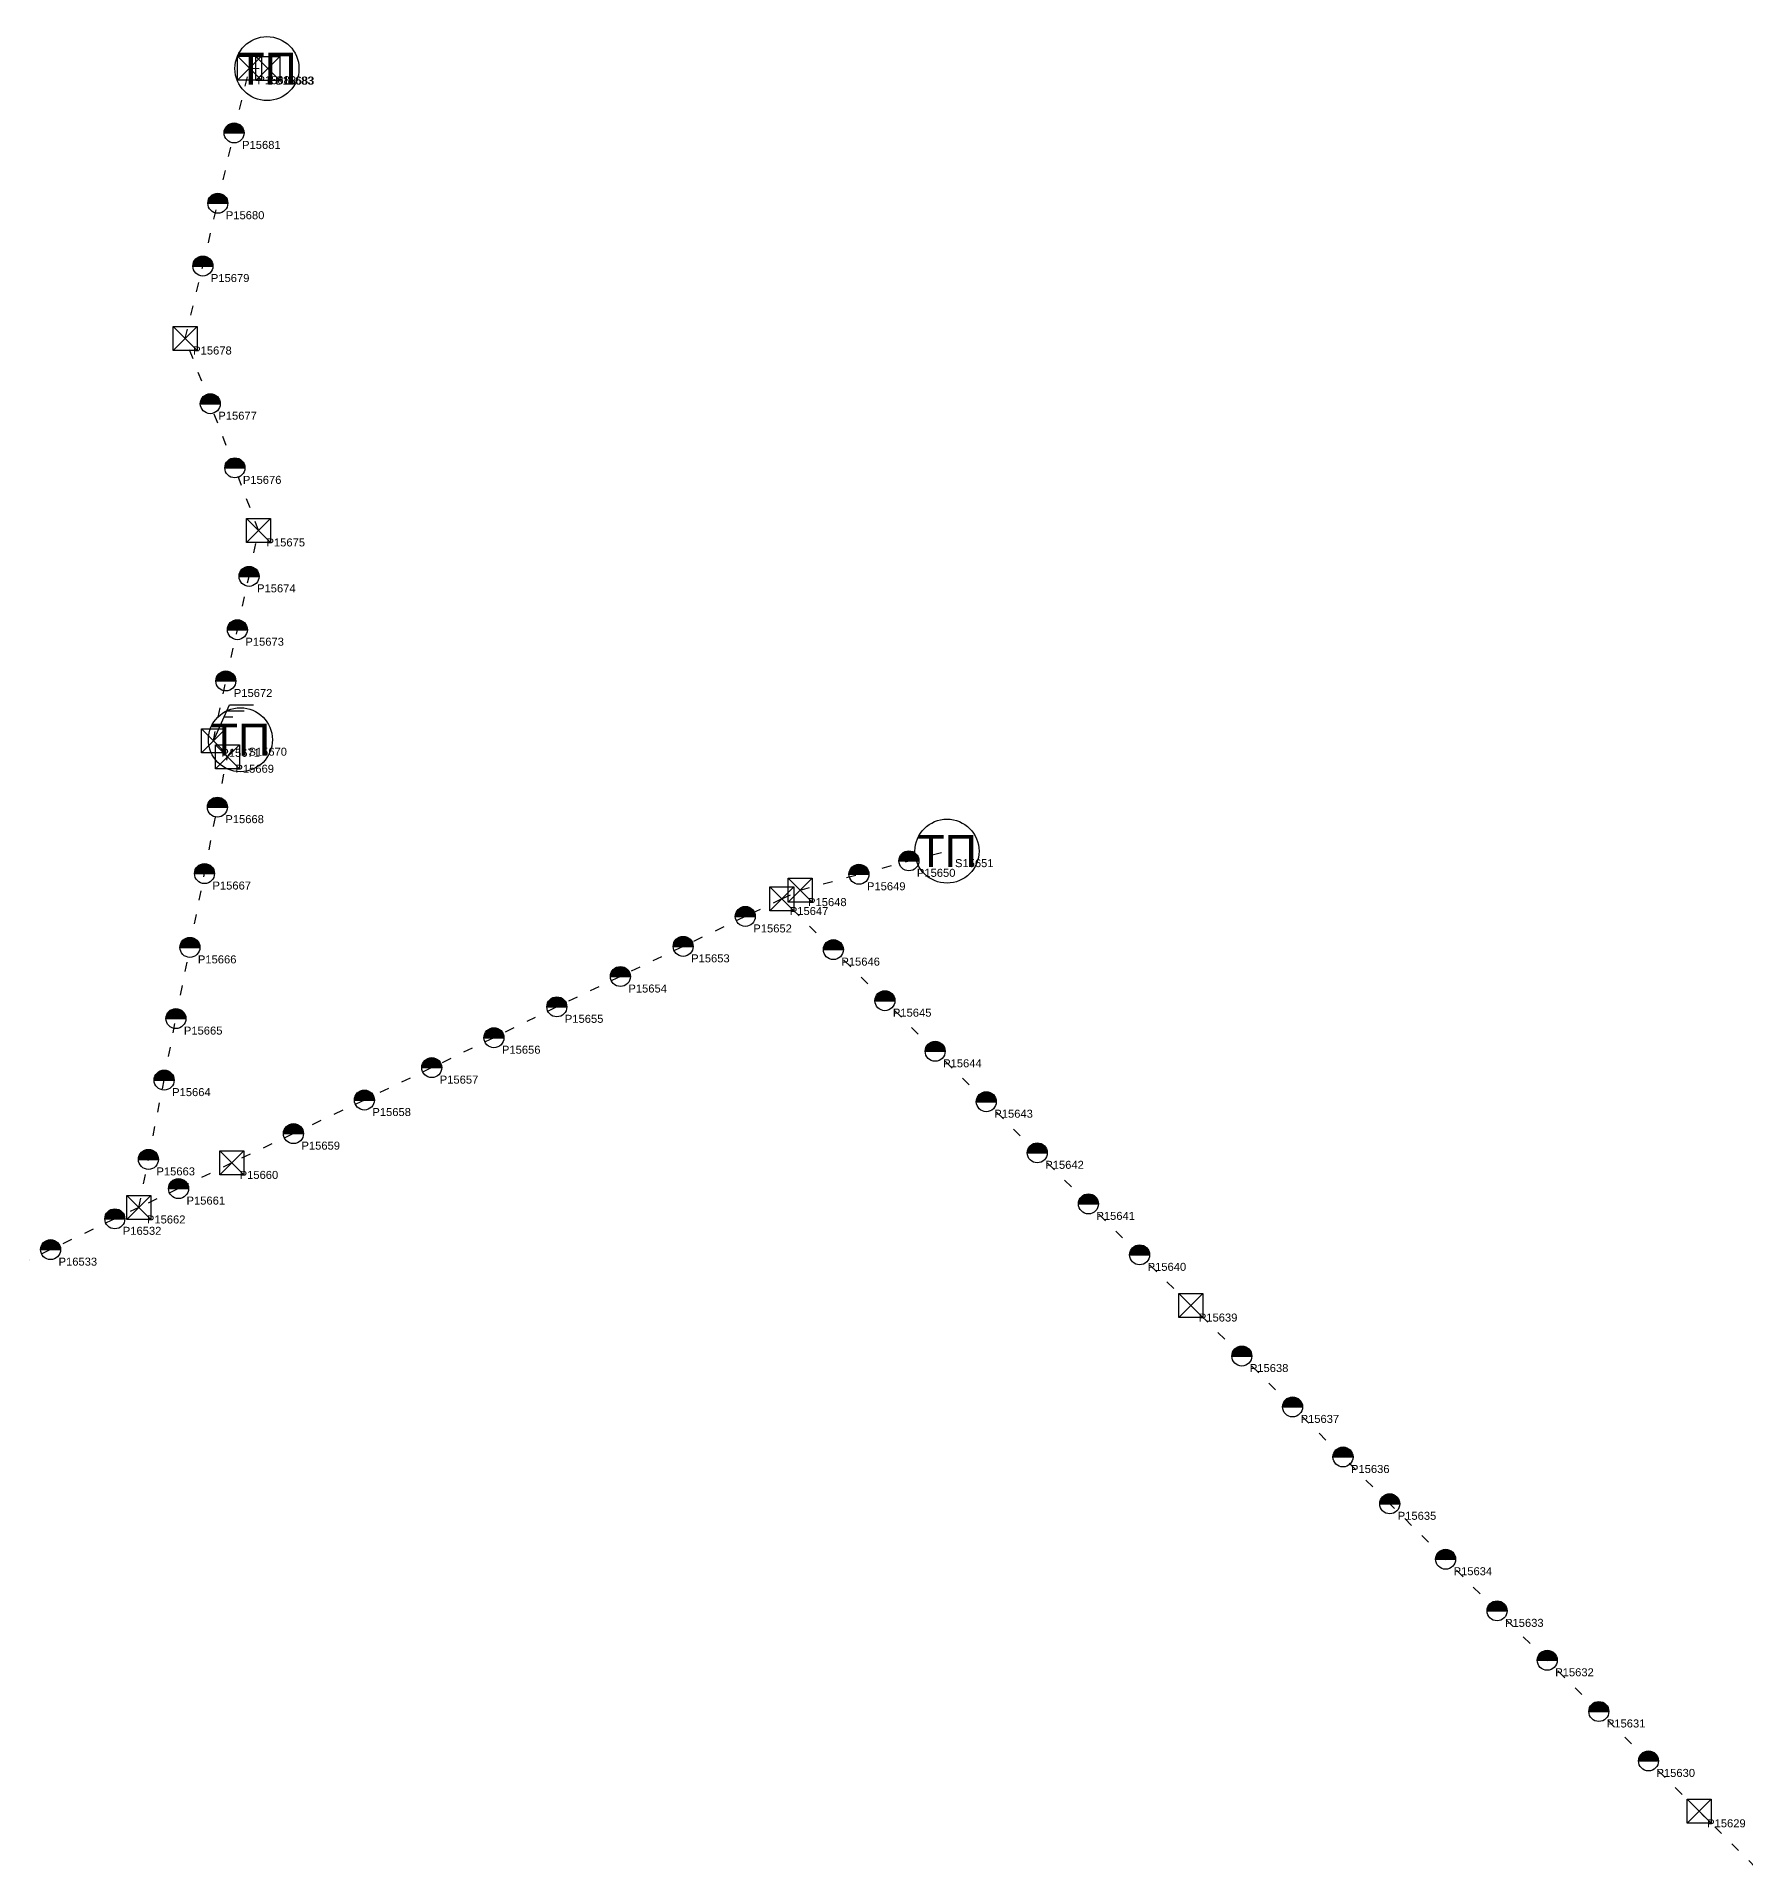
# Model space of a CAD drawing. Header units: metres. Extents: x 297353 to 313697, y 4834133 to 4847614.
# Drawn here: x 304001 to 306136, y 4844815 to 4847104 of the extents above; entities that cross this region are included whole.
import ezdxf
from ezdxf.enums import TextEntityAlignment as Align

# ---------------------------------------------------------------- set-up
doc = ezdxf.new("R2010")
doc.units = ezdxf.units.M
doc.header["$MEASUREMENT"] = 0
doc.linetypes.add('ACAD_ISO03W100', pattern=[30, 12, -18])
for name, color, linetype, lineweight in [('1_4', 7, 'Continuous', 25), ('21_2', 200, 'ACAD_ISO03W100', 25), ('28_2', 7, 'Continuous', 25), ('28_3', 7, 'Continuous', 25), ('57_2', 7, 'Continuous', 30), ('8_1', 140, 'Continuous', 25)]:
    doc.layers.add(name, color=color, linetype=linetype, lineweight=lineweight)
doc.styles.get("Standard").update_dxf_attribs({"font": 'arial.ttf', "height": 2})

# ---------------------------------------------------------------- blocks, each defined once
blk = doc.blocks.new('SECTIONALIZER-8_1')
at = {"layer": '8_1'}
for points in [[(0, 0), (2, 4.5)], [(1.33, 3), (2.43, 3)], [(1.67, 3.75), (3.86, 3.75)], [(2, 4.5), (5, 4.5)]]:
    blk.add_lwpolyline(points, dxfattribs=at)
blk = doc.blocks.new('TP-1_4')
at = {"layer": '1_4'}
blk.add_circle((0, 0), 4, dxfattribs=at)
at = {"layer": '1_4', "insert": (0, 0), "char_height": 4, "attachment_point": 5}
blk.add_mtext_dynamic_manual_height_columns('ТП', width=5.0652, gutter_width=75, heights=[0], dxfattribs=at)
at = {"layer": '1_4'}
blk.add_attdef('FIELD_ID', (4.98, 0.01), '', height=4, dxfattribs=at)
blk = doc.blocks.new('PYLON-MV-28_2')
at = {"layer": '28_2'}
blk.add_hatch(color=256, dxfattribs=at).paths.add_polyline_path([(-1.25, 0), (1.25, 0, 1)])
blk.add_line((-1.25, 0), (1.25, 0), dxfattribs=at)
blk.add_circle((0, 0), 1.25, dxfattribs=at)
blk.add_attdef('FIELD_ID', (2.57, 0), '', height=2, dxfattribs=at)
blk = doc.blocks.new('PYLON-MV-28_3')
at = {"layer": '28_3'}
blk.add_lwpolyline([(-1.5, 1.5), (1.5, 1.5), (1.5, -1.5), (-1.5, -1.5)], close=True, dxfattribs=at)
for points in [[(-1.5, 1.5), (1.5, -1.5)], [(-1.5, -1.5), (1.5, 1.5)]]:
    blk.add_lwpolyline(points, dxfattribs=at)
blk.add_attdef('FIELD_ID', (2.57, 0), '', height=2, dxfattribs=at)

msp = doc.modelspace()

# ---------------------------------------------------------------- linework, layer by layer
at = {"layer": '21_2'}
for points in [[(304221.5, 4846223.6), (304237.1, 4846298.4), (304251.5, 4846362.5), (304266.1, 4846429.2), (304277.9, 4846486.6), (304248.4, 4846564.8), (304217.7, 4846645), (304186.3, 4846726.5), (304208.4, 4846817.1), (304227.1, 4846895.6), (304247.4, 4846983.5), (304266.6, 4847064.4), (304289.5, 4847063.9)], [(304239.1, 4846203.7), (304221.5, 4846223.6)], [(304239.1, 4846203.7), (304255.3, 4846225)], [(304128.5, 4845640.3), (304140.4, 4845700.4), (304160, 4845799.5), (304174.7, 4845876.4), (304192.2, 4845965.4), (304210.4, 4846057.7), (304226.5, 4846140.7), (304239.1, 4846203.7)], [(304931.8, 4846025.9), (304954.6, 4846037), (305028.2, 4846056.8), (305090.6, 4846073.6), (305138.2, 4846085.7)], [(304931.8, 4846025.9), (304886.2, 4846004.1), (304808.5, 4845966.7), (304730.1, 4845929), (304650.7, 4845891.1), (304572.1, 4845852.5), (304494.4, 4845815.1), (304410.2, 4845774.6), (304321.6, 4845732.6), (304244.4, 4845696), (304178, 4845663.9), (304128.5, 4845640.3)], [(306148.6, 4844815.4), (306078, 4844885.5), (306014.7, 4844948.5), (305952.7, 4845010.3), (305888.2, 4845074.3), (305825.5, 4845136.1), (305761.2, 4845200.6), (305691.4, 4845269.9), (305633, 4845328.4), (305570, 4845391), (305506.6, 4845454.6), (305442.9, 4845517.7), (305378.9, 4845581.1), (305314.9, 4845644.8), (305251, 4845708.6), (305187.3, 4845772.5), (305123.4, 4845835.5), (305060.6, 4845898.8), (304996.2, 4845962.6), (304931.8, 4846025.9)], [(304128.5, 4845640.3), (304098.4, 4845626.1), (304018.1, 4845587.6), (303938, 4845549.5), (303859.5, 4845512), (303778.9, 4845473.1), (303699.9, 4845434.9), (303617.3, 4845395.1), (303533.6, 4845355.3), (303485.5, 4845332.5)]]:
    msp.add_lwpolyline(points, dxfattribs=at)

# ---------------------------------------------------------------- block references
at = {"layer": '1_4', "xscale": 10, "yscale": 10}
for p in [(304288.5, 4847063.9), (304255.3, 4846225), (305138.2, 4846085.7)]:
    msp.add_blockref('TP-1_4', p, dxfattribs=at)
at = {"layer": '28_2', "xscale": 10, "yscale": 10}
for p in [(304247.4, 4846983.5), (304227.1, 4846895.6), (304208.4, 4846817.1), (304217.7, 4846645), (304248.4, 4846564.8), (304266.1, 4846429.2), (304251.5, 4846362.5), (304237.1, 4846298.4), (304226.5, 4846140.7), (304210.4, 4846057.7), (305028.2, 4846056.8), (305090.6, 4846073.6), (304886.2, 4846004.1), (304192.2, 4845965.4), (304808.5, 4845966.7), (304996.2, 4845962.6), (304730.1, 4845929), (305060.6, 4845898.8), (304174.7, 4845876.4), (304650.7, 4845891.1), (304572.1, 4845852.5), (305123.4, 4845835.5), (304494.4, 4845815.1), (304160, 4845799.5), (304410.2, 4845774.6), (305187.3, 4845772.5), (304321.6, 4845732.6), (304140.4, 4845700.4), (305251, 4845708.6), (304178, 4845663.9), (305314.9, 4845644.8), (304098.4, 4845626.1), (304018.1, 4845587.6), (305378.9, 4845581.1), (305506.6, 4845454.6), (305570, 4845391), (305633, 4845328.4), (305691.4, 4845269.9), (305761.2, 4845200.6), (305825.5, 4845136.1), (305888.2, 4845074.3), (305952.7, 4845010.3), (306014.7, 4844948.5)]:
    msp.add_blockref('PYLON-MV-28_2', p, dxfattribs=at)
at = {"layer": '28_3', "xscale": 10, "yscale": 10}
for p in [(304266.6, 4847064.4), (304289.5, 4847063.9), (304186.3, 4846726.5), (304277.9, 4846486.6), (304221.5, 4846223.6), (304239.1, 4846203.7), (304954.6, 4846037), (304931.8, 4846025.9), (304244.4, 4845696), (304128.5, 4845640.3), (305442.9, 4845517.7), (306078, 4844885.5)]:
    msp.add_blockref('PYLON-MV-28_3', p, dxfattribs=at)
at = {"layer": '8_1', "xscale": 10, "yscale": 10}
msp.add_blockref('SECTIONALIZER-8_1', (304221.5, 4846223.6), dxfattribs=at)

# ---------------------------------------------------------------- texts
at = {"layer": '57_2'}
for s, p in [('P15682', (304276.6, 4847054.4)), ('S15683', (304298.5, 4847053.9)), ('P15683', (304299.5, 4847053.9)), ('P15681', (304257.4, 4846973.5)), ('P15680', (304237.1, 4846885.6)), ('P15679', (304218.4, 4846807.1)), ('P15678', (304196.3, 4846716.5)), ('P15677', (304227.7, 4846635)), ('P15676', (304258.4, 4846554.8)), ('P15675', (304287.9, 4846476.6)), ('P15674', (304276.1, 4846419.2)), ('P15673', (304261.5, 4846352.5)), ('P15672', (304247.1, 4846288.4)), ('P15671', (304231.5, 4846213.6)), ('S15670', (304265.3, 4846215)), ('P15669', (304249.1, 4846193.7)), ('P15668', (304236.5, 4846130.7)), ('S15651', (305148.2, 4846075.7)), ('P15667', (304220.4, 4846047.7)), ('P15649', (305038.2, 4846046.8)), ('P15650', (305100.6, 4846063.6)), ('P15648', (304964.6, 4846027)), ('P15647', (304941.8, 4846015.9)), ('P15652', (304896.2, 4845994.1)), ('P15666', (304202.2, 4845955.4)), ('P15653', (304818.5, 4845956.7)), ('P15646', (305006.2, 4845952.6)), ('P15654', (304740.1, 4845919)), ('P15645', (305070.6, 4845888.8)), ('P15665', (304184.7, 4845866.4)), ('P15655', (304660.7, 4845881.1)), ('P15656', (304582.1, 4845842.5)), ('P15644', (305133.4, 4845825.5)), ('P15657', (304504.4, 4845805.1)), ('P15664', (304170, 4845789.5)), ('P15658', (304420.2, 4845764.6)), ('P15643', (305197.3, 4845762.5)), ('P15659', (304331.6, 4845722.6)), ('P15663', (304150.4, 4845690.4)), ('P15660', (304254.4, 4845686)), ('P15642', (305261, 4845698.6)), ('P15661', (304188, 4845653.9)), ('P15641', (305324.9, 4845634.8)), ('P16532', (304108.4, 4845616.1)), ('P15662', (304138.5, 4845630.3)), ('P16533', (304028.1, 4845577.6)), ('P15640', (305388.9, 4845571.1)), ('P15639', (305452.9, 4845507.7)), ('P15638', (305516.6, 4845444.6)), ('P15637', (305580, 4845381)), ('P15636', (305643, 4845318.4)), ('P15635', (305701.4, 4845259.9)), ('P15634', (305771.2, 4845190.6)), ('P15633', (305835.5, 4845126.1)), ('P15632', (305898.2, 4845064.3)), ('P15631', (305962.7, 4845000.3)), ('P15630', (306024.7, 4844938.5)), ('P15629', (306088, 4844875.5))]:
    msp.add_text(s, height=10, dxfattribs=at).set_placement(p, align=Align.TOP_LEFT)

doc.saveas('drawing.dxf')
